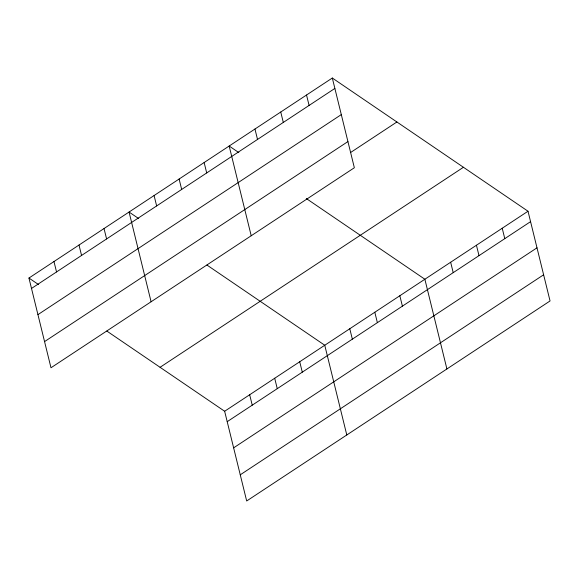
<?xml version="1.0" encoding="UTF-8"?>
<svg xmlns="http://www.w3.org/2000/svg" width="579" height="579" viewBox="0 0 579 579"><rect width="100%" height="100%" fill="white"/><g stroke="black" fill="none" stroke-linecap="round" stroke-linejoin="round"><path stroke-width="0.87" d="M332.317 78.02L354.355 167.744L50.988 367.766L28.95 278.043L332.317 78.02L528.012 211.234L550.05 300.957L246.683 500.98L224.645 411.256L106.84 331.058M31.505 288.458L334.872 88.435M37.939 314.629L341.306 114.606M44.561 341.596L347.928 141.573M350.483 152.581L396.897 121.981M160.065 367.296L463.432 167.273M224.645 411.256L528.012 211.234M227.2 421.671L530.567 221.648M233.634 447.842L537.001 247.819M240.256 474.809L543.623 274.786M238.823 152.595L229.168 146.024L251.214 235.754M306.32 198.539L424.863 279.237L446.908 368.968M138.714 218.601L129.059 212.037L151.097 301.76M206.949 265.052L324.754 345.243L346.792 434.974M28.95 278.043L38.598 284.607M502.225 228.235L504.779 238.649M476.437 245.235L478.999 255.65M450.65 262.236L453.212 272.651M399.836 295.739L402.398 306.153M374.808 312.24L377.37 322.655M306.53 95.021L309.092 105.436M349.781 328.742L352.343 339.156M280.743 112.022L283.305 122.437M254.955 129.023L257.517 139.438M299.727 361.745L302.289 372.159M274.699 378.246L277.261 388.668M204.141 162.525L206.703 172.947M249.672 394.748L252.227 405.17M179.114 179.027L181.676 189.449M154.086 195.528L156.648 205.95M104.032 228.539L106.594 238.953M79.005 245.04L81.567 255.455M53.977 261.542L56.539 271.956"/></g></svg>
